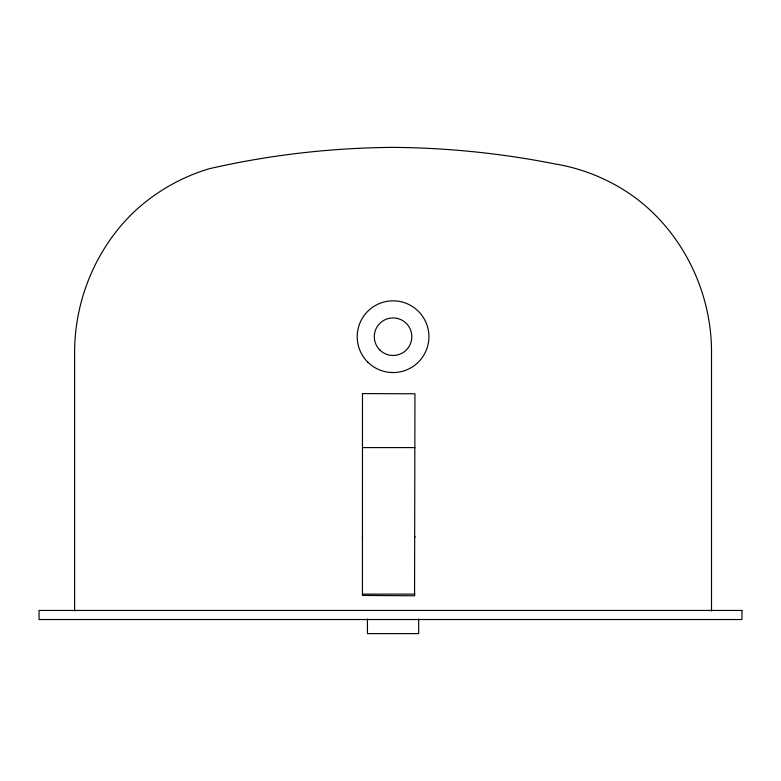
<?xml version="1.0" encoding="UTF-8"?>
<svg xmlns="http://www.w3.org/2000/svg" width="781" height="781" viewBox="0 0 781 781"><rect width="100%" height="100%" fill="white"/><g stroke="black" fill="none" stroke-linecap="round" stroke-linejoin="round"><path stroke-width="1.17" d="M362.433 447.591L414.955 447.591M362.433 537.26L362.433 536.488M414.955 536.488L414.955 537.26M414.955 594.126L362.433 594.126M711.511 611.015L711.511 351.88C711.559 292.299 683.102 233.343 635.168 197.632C611.621 180.431 584.217 168.794 555.437 164.03C501.958 153.369 447.591 147.785 393.058 147.375C331.3 147.843 269.65 154.872 209.445 168.686C181.377 176.955 155.517 191.872 134.117 211.817C96.268 247.919 74.712 299.67 74.615 351.88L74.615 611.015M418.684 619.021L418.684 633.625L367.441 633.625L367.441 619.021M362.482 393.595L362.433 595.415L414.565 595.796L414.955 393.79L362.482 393.595M741.95 610.439L39.05 610.439L39.05 619.538L741.95 619.538L741.95 610.439M367.705 362.062A35.867 35.867 0 0 0 427.705 345.983A35.867 35.867 0 0 0 383.783 302.062A35.867 35.867 0 0 0 367.705 362.062M379.791 349.976A18.773 18.773 0 0 0 411.196 341.561A18.773 18.773 0 0 0 388.206 318.57A18.773 18.773 0 0 0 379.791 349.976"/></g></svg>
